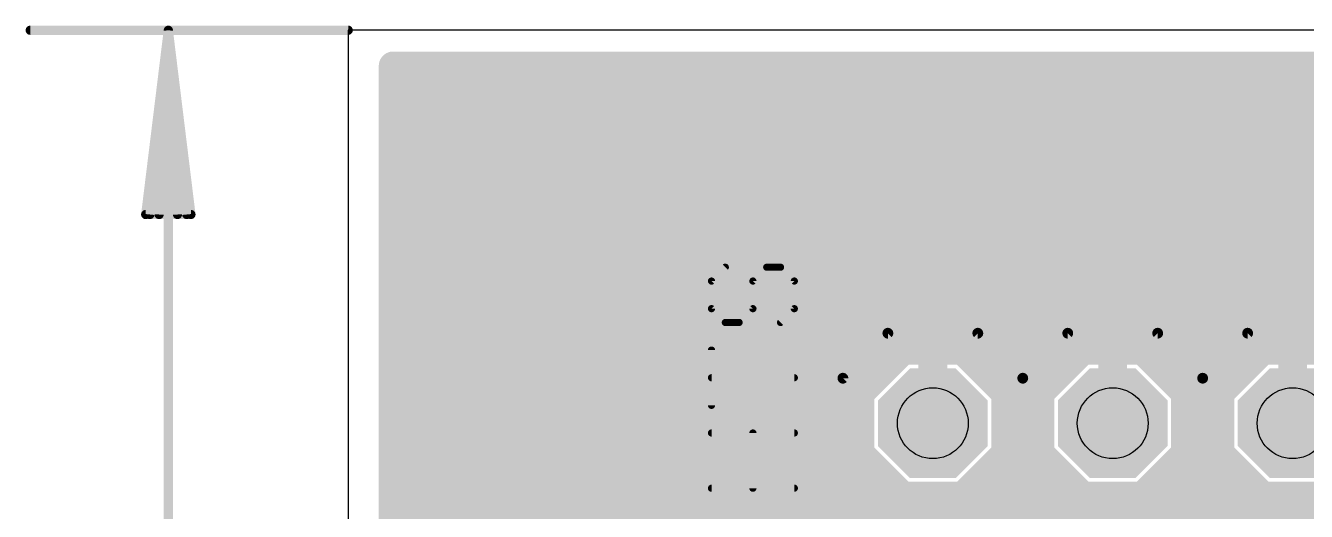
# Model space of a CAD drawing. Extents: x -4.6 to 54.3, y -4.7 to 51.3.
# Drawn here: x -4.56 to 13.53, y 44.48 to 51.33 of the extents above; entities that cross this region are included whole.
import ezdxf

# ---------------------------------------------------------------- set-up
doc = ezdxf.new("R2010")
doc.units = 0
for name, color, linetype in [('1', 22, 'CONTINUOUS'), ('16', 175, 'CONTINUOUS'), ('17', 82, 'CONTINUOUS'), ('20', 7, 'CONTINUOUS'), ('21', 253, 'CONTINUOUS'), ('27', 253, 'CONTINUOUS'), ('30', 253, 'CONTINUOUS'), ('44', 253, 'CONTINUOUS')]:
    doc.layers.add(name, color=color, linetype=linetype)

# ---------------------------------------------------------------- blocks, each defined once
blk = doc.blocks.new('OCTAGONP')
at = {"const_width": 0.5}
blk.add_lwpolyline([(-0.25, -0.1036), (-0.25, 0.1036), (-0.1036, 0.25), (0.1036, 0.25), (0.25, 0.1036), (0.25, -0.1036), (0.1036, -0.25), (-0.1036, -0.25), (-0.25, -0.1036), (-0.25, 0.1036)], dxfattribs=at)

msp = doc.modelspace()

# ---------------------------------------------------------------- linework, layer by layer
at = {"layer": '1'}
for points, const_width in [([(0, 51.265), (-4.49, 51.265)], 0.13), ([(-2.54, 51.265), (-2.8592, 48.665)], 0.13), ([(-2.54, 51.265), (-2.8, 48.665)], 0.13), ([(-2.54, 51.265), (-2.67, 48.665)], 0.13), ([(-2.54, -0.16), (-2.54, 51.265)], 0.13), ([(-2.2208, 48.665), (-2.54, 51.265)], 0.13), ([(-2.41, 48.665), (-2.54, 51.265)], 0.13), ([(-2.28, 48.665), (-2.54, 51.265)], 0.13), ([(0.635, 0.635), (0.635, 50.7618)], 0.4064), ([(0.635, 50.7618), (51.435, 50.7618)], 0.4064), ([(8.6699, 50.6964), (8.3586, 50.3851)], 0.4064), ([(39.5901, 50.6964), (8.6699, 50.6964)], 0.4064), ([(0.635, 50.3936), (8.3671, 50.3936)], 0.4064), ([(8.3586, 50.3851), (7.7236, 49.7501)], 0.4064), ([(8.255, 49.53), (8.89, 50.165)], 0.4064), ([(8.89, 50.165), (39.37, 50.165)], 0.4064), ([(0.635, 49.9872), (7.9607, 49.9872)], 0.4064), ([(7.7236, 49.7501), (7.7236, 46.6427)], 0.4064), ([(0.635, 49.5808), (7.7236, 49.5808)], 0.4064), ([(8.255, 45.72), (8.255, 49.53)], 0.4064), ([(8.7864, 49.3099), (9.1101, 49.6336)], 0.4064), ([(9.0573, 49.5808), (10.7293, 49.5808)], 0.4064), ([(9.1101, 49.6336), (10.7821, 49.6336)], 0.4064), ([(10.7821, 49.6336), (10.2636, 49.1151)], 0.4064), ([(10.795, 48.895), (11.43, 49.53)], 0.4064), ([(11.43, 49.53), (38.1, 49.53)], 0.4064), ([(0.635, 49.1744), (7.7236, 49.1744)], 0.4064), ([(8.7864, 46.6427), (8.7864, 49.3099)], 0.4064), ([(8.7864, 49.1744), (10.3229, 49.1744)], 0.4064), ([(10.2636, 49.1151), (10.2636, 46.6427)], 0.4064), ([(11.3264, 48.6749), (11.6501, 48.9986)], 0.4064), ([(11.6501, 48.9986), (13.3221, 48.9986)], 0.4064), ([(13.3221, 48.9986), (12.8036, 48.4801)], 0.4064), ([(10.795, 45.72), (10.795, 48.895)], 0.4064), ([(13.335, 48.26), (13.97, 48.895)], 0.4064), ([(0.635, 48.768), (7.7236, 48.768)], 0.4064), ([(8.7864, 48.768), (10.2636, 48.768)], 0.4064), ([(11.3264, 46.6427), (11.3264, 48.6749)], 0.4064), ([(11.4195, 48.768), (13.0915, 48.768)], 0.4064), ([(-2.8592, 48.665), (-2.2208, 48.665)], 0.13), ([(12.8036, 48.4801), (12.8036, 46.6427)], 0.4064), ([(0.635, 48.3616), (7.7236, 48.3616)], 0.4064), ([(8.7864, 48.3616), (10.2636, 48.3616)], 0.4064), ([(11.3264, 48.3616), (12.8036, 48.3616)], 0.4064), ([(13.335, 45.72), (13.335, 48.26)], 0.4064), ([(0.635, 47.9552), (7.7236, 47.9552)], 0.4064), ([(8.7864, 47.9552), (10.2636, 47.9552)], 0.4064), ([(11.3264, 47.9552), (12.8036, 47.9552)], 0.4064), ([(0.635, 47.5488), (7.7236, 47.5488)], 0.4064), ([(8.7864, 47.5488), (10.2636, 47.5488)], 0.4064), ([(11.3264, 47.5488), (12.8036, 47.5488)], 0.4064), ([(0.635, 47.1424), (7.7236, 47.1424)], 0.4064), ([(8.7864, 47.1424), (10.2636, 47.1424)], 0.4064), ([(11.3264, 47.1424), (12.8036, 47.1424)], 0.4064), ([(0.635, 46.736), (7.7236, 46.736)], 0.4064), ([(7.7236, 46.6427), (7.2268, 46.1459)], 0.4064), ([(8.7864, 46.736), (10.2636, 46.736)], 0.4064), ([(9.2832, 46.1459), (8.7864, 46.6427)], 0.4064), ([(10.2636, 46.6427), (9.7668, 46.1459)], 0.4064), ([(11.3264, 46.736), (12.8036, 46.736)], 0.4064), ([(11.8232, 46.1459), (11.3264, 46.6427)], 0.4064), ([(12.8036, 46.6427), (12.3068, 46.1459)], 0.4064), ([(0.635, 46.3296), (7.4105, 46.3296)], 0.4064), ([(9.0995, 46.3296), (9.9505, 46.3296)], 0.4064), ([(11.6395, 46.3296), (12.4905, 46.3296)], 0.4064), ([(7.2268, 46.1459), (7.2268, 45.2941)], 0.4064), ([(9.2832, 45.2941), (9.2832, 46.1459)], 0.4064), ([(9.7668, 46.1459), (9.7668, 45.2941)], 0.4064), ([(11.8232, 45.2941), (11.8232, 46.1459)], 0.4064), ([(12.3068, 46.1459), (12.3068, 45.2941)], 0.4064), ([(0.635, 45.9232), (7.2268, 45.9232)], 0.4064), ([(9.2832, 45.9232), (9.7668, 45.9232)], 0.4064), ([(11.8232, 45.9232), (12.3068, 45.9232)], 0.4064), ([(0.635, 45.5168), (7.2268, 45.5168)], 0.4064), ([(9.2832, 45.5168), (9.7668, 45.5168)], 0.4064), ([(11.8232, 45.5168), (12.3068, 45.5168)], 0.4064), ([(7.2268, 45.2941), (7.8291, 44.6918)], 0.4064), ([(8.6809, 44.6918), (9.2832, 45.2941)], 0.4064), ([(9.7668, 45.2941), (10.3691, 44.6918)], 0.4064), ([(11.2209, 44.6918), (11.8232, 45.2941)], 0.4064), ([(12.3068, 45.2941), (12.9091, 44.6918)], 0.4064), ([(0.635, 45.1104), (7.4105, 45.1104)], 0.4064), ([(9.0995, 45.1104), (9.9505, 45.1104)], 0.4064), ([(11.6395, 45.1104), (12.4905, 45.1104)], 0.4064), ([(0.635, 44.704), (7.8169, 44.704)], 0.4064), ([(7.8291, 44.6918), (8.6809, 44.6918)], 0.4064), ([(8.6931, 44.704), (10.3569, 44.704)], 0.4064), ([(10.3691, 44.6918), (11.2209, 44.6918)], 0.4064), ([(11.2331, 44.704), (12.8969, 44.704)], 0.4064), ([(12.9091, 44.6918), (13.7609, 44.6918)], 0.4064), ([(0.635, 44.2976), (23.5309, 44.2976)], 0.4064)]:
    msp.add_lwpolyline(points, dxfattribs=dict(at, const_width=const_width))
for points, const_width in [([(-4.49, 51.2975, 1), (-4.49, 51.2325)], 0.065), ([(-2.5075, 51.265, 1), (-2.5725, 51.265)], 0.065), ([(-2.5077, 51.269, 1), (-2.5723, 51.261)], 0.065), ([(-2.5075, 51.2634, 1), (-2.5725, 51.2666)], 0.065), ([(-2.5075, 51.2666, 1), (-2.5725, 51.2634)], 0.065), ([(-2.5077, 51.2682, 1), (-2.5723, 51.2618)], 0.065), ([(-2.5077, 51.261, 1), (-2.5723, 51.269)], 0.065), ([(-2.5077, 51.2618, 1), (-2.5723, 51.2682)], 0.065), ([(0, 51.2325, 1), (0, 51.2975)], 0.065), ([(0.7366, 50.7618, 1), (0.5334, 50.7618)], 0.2032), ([(0.635, 50.8634, 1), (0.635, 50.6602)], 0.2032), ([(8.6699, 50.798, 1), (8.6699, 50.5948)], 0.2032), ([(8.7417, 50.6246, 1), (8.598, 50.7682)], 0.2032), ([(0.635, 50.4952, 1), (0.635, 50.292)], 0.2032), ([(8.2868, 50.457, 1), (8.4304, 50.3133)], 0.2032), ([(8.4304, 50.3133, 1), (8.2868, 50.457)], 0.2032), ([(8.3671, 50.292, 1), (8.3671, 50.4952)], 0.2032), ([(8.89, 50.2666, 1), (8.89, 50.0634)], 0.2032), ([(8.9618, 50.0932, 1), (8.8182, 50.2368)], 0.2032), ([(0.635, 50.0888, 1), (0.635, 49.8856)], 0.2032), ([(7.9607, 49.8856, 1), (7.9607, 50.0888)], 0.2032), ([(7.8252, 49.7501, 1), (7.622, 49.7501)], 0.2032), ([(7.6518, 49.822, 1), (7.7954, 49.6783)], 0.2032), ([(0.635, 49.6824, 1), (0.635, 49.4792)], 0.2032), ([(7.7236, 49.4792, 1), (7.7236, 49.6824)], 0.2032), ([(8.3566, 49.53, 1), (8.1534, 49.53)], 0.2032), ([(9.0573, 49.6824, 1), (9.0573, 49.4792)], 0.2032), ([(9.1101, 49.7352, 1), (9.1101, 49.532)], 0.2032), ([(9.182, 49.5618, 1), (9.0383, 49.7054)], 0.2032), ([(10.8539, 49.5618, 1), (10.7102, 49.7054)], 0.2032), ([(10.7293, 49.4792, 1), (10.7293, 49.6824)], 0.2032), ([(10.7821, 49.532, 1), (10.7821, 49.7352)], 0.2032), ([(11.43, 49.6316, 1), (11.43, 49.4284)], 0.2032), ([(11.5018, 49.4582, 1), (11.3582, 49.6018)], 0.2032), ([(8.1832, 49.6018, 1), (8.3268, 49.4582)], 0.2032), ([(0.635, 49.276, 1), (0.635, 49.0728)], 0.2032), ([(7.7236, 49.0728, 1), (7.7236, 49.276)], 0.2032), ([(8.888, 49.3099, 1), (8.6848, 49.3099)], 0.2032), ([(8.7146, 49.3817, 1), (8.8582, 49.238)], 0.2032), ([(8.7864, 49.276, 1), (8.7864, 49.0728)], 0.2032), ([(10.3229, 49.0728, 1), (10.3229, 49.276)], 0.2032), ([(10.3652, 49.1151, 1), (10.162, 49.1151)], 0.2032), ([(10.1918, 49.187, 1), (10.3354, 49.0433)], 0.2032), ([(11.6501, 49.1002, 1), (11.6501, 48.897)], 0.2032), ([(11.722, 48.9268, 1), (11.5783, 49.0704)], 0.2032), ([(13.3939, 48.9268, 1), (13.2502, 49.0704)], 0.2032), ([(13.3221, 48.897, 1), (13.3221, 49.1002)], 0.2032), ([(10.8966, 48.895, 1), (10.6934, 48.895)], 0.2032), ([(10.7232, 48.9668, 1), (10.8668, 48.8232)], 0.2032), ([(0.635, 48.8696, 1), (0.635, 48.6664)], 0.2032), ([(7.7236, 48.6664, 1), (7.7236, 48.8696)], 0.2032), ([(8.7864, 48.8696, 1), (8.7864, 48.6664)], 0.2032), ([(10.2636, 48.6664, 1), (10.2636, 48.8696)], 0.2032), ([(11.428, 48.6749, 1), (11.2248, 48.6749)], 0.2032), ([(11.2546, 48.7467, 1), (11.3982, 48.603)], 0.2032), ([(11.4195, 48.8696, 1), (11.4195, 48.6664)], 0.2032), ([(13.0915, 48.6664, 1), (13.0915, 48.8696)], 0.2032), ([(-2.8592, 48.6975, 1), (-2.8592, 48.6325)], 0.065), ([(-2.8915, 48.669, 1), (-2.827, 48.661)], 0.065), ([(-2.8323, 48.6682, 1), (-2.7677, 48.6618)], 0.065), ([(-2.7025, 48.6666, 1), (-2.6375, 48.6634)], 0.065), ([(-2.4425, 48.6634, 1), (-2.3775, 48.6666)], 0.065), ([(-2.3123, 48.6618, 1), (-2.2477, 48.6682)], 0.065), ([(-2.253, 48.661, 1), (-2.1885, 48.669)], 0.065), ([(-2.2208, 48.6325, 1), (-2.2208, 48.6975)], 0.065), ([(12.9052, 48.4801, 1), (12.702, 48.4801)], 0.2032), ([(12.7318, 48.552, 1), (12.8754, 48.4083)], 0.2032), ([(0.635, 48.4632, 1), (0.635, 48.26)], 0.2032), ([(7.7236, 48.26, 1), (7.7236, 48.4632)], 0.2032), ([(8.7864, 48.4632, 1), (8.7864, 48.26)], 0.2032), ([(10.2636, 48.26, 1), (10.2636, 48.4632)], 0.2032), ([(11.3264, 48.4632, 1), (11.3264, 48.26)], 0.2032), ([(12.8036, 48.26, 1), (12.8036, 48.4632)], 0.2032), ([(13.4366, 48.26, 1), (13.2334, 48.26)], 0.2032), ([(13.2632, 48.3318, 1), (13.4068, 48.1882)], 0.2032), ([(0.635, 48.0568, 1), (0.635, 47.8536)], 0.2032), ([(7.7236, 47.8536, 1), (7.7236, 48.0568)], 0.2032), ([(8.7864, 48.0568, 1), (8.7864, 47.8536)], 0.2032), ([(10.2636, 47.8536, 1), (10.2636, 48.0568)], 0.2032), ([(11.3264, 48.0568, 1), (11.3264, 47.8536)], 0.2032), ([(12.8036, 47.8536, 1), (12.8036, 48.0568)], 0.2032), ([(0.635, 47.6504, 1), (0.635, 47.4472)], 0.2032), ([(7.7236, 47.4472, 1), (7.7236, 47.6504)], 0.2032), ([(8.7864, 47.6504, 1), (8.7864, 47.4472)], 0.2032), ([(10.2636, 47.4472, 1), (10.2636, 47.6504)], 0.2032), ([(11.3264, 47.6504, 1), (11.3264, 47.4472)], 0.2032), ([(12.8036, 47.4472, 1), (12.8036, 47.6504)], 0.2032), ([(0.635, 47.244, 1), (0.635, 47.0408)], 0.2032), ([(7.7236, 47.0408, 1), (7.7236, 47.244)], 0.2032), ([(8.7864, 47.244, 1), (8.7864, 47.0408)], 0.2032), ([(10.2636, 47.0408, 1), (10.2636, 47.244)], 0.2032), ([(11.3264, 47.244, 1), (11.3264, 47.0408)], 0.2032), ([(12.8036, 47.0408, 1), (12.8036, 47.244)], 0.2032), ([(0.635, 46.8376, 1), (0.635, 46.6344)], 0.2032), ([(7.7954, 46.5708, 1), (7.6518, 46.7145)], 0.2032), ([(7.7236, 46.6344, 1), (7.7236, 46.8376)], 0.2032), ([(8.7864, 46.8376, 1), (8.7864, 46.6344)], 0.2032), ([(8.8582, 46.7145, 1), (8.7146, 46.5708)], 0.2032), ([(10.3354, 46.5708, 1), (10.1918, 46.7145)], 0.2032), ([(10.2636, 46.6344, 1), (10.2636, 46.8376)], 0.2032), ([(11.3264, 46.8376, 1), (11.3264, 46.6344)], 0.2032), ([(11.3982, 46.7145, 1), (11.2546, 46.5708)], 0.2032), ([(12.8754, 46.5708, 1), (12.7318, 46.7145)], 0.2032), ([(12.8036, 46.6344, 1), (12.8036, 46.8376)], 0.2032), ([(7.622, 46.6427, 1), (7.8252, 46.6427)], 0.2032), ([(8.6848, 46.6427, 1), (8.888, 46.6427)], 0.2032), ([(10.162, 46.6427, 1), (10.3652, 46.6427)], 0.2032), ([(11.2248, 46.6427, 1), (11.428, 46.6427)], 0.2032), ([(12.702, 46.6427, 1), (12.9052, 46.6427)], 0.2032), ([(0.635, 46.4312, 1), (0.635, 46.228)], 0.2032), ([(7.4105, 46.228, 1), (7.4105, 46.4312)], 0.2032), ([(9.0995, 46.4312, 1), (9.0995, 46.228)], 0.2032), ([(9.9505, 46.228, 1), (9.9505, 46.4312)], 0.2032), ([(11.6395, 46.4312, 1), (11.6395, 46.228)], 0.2032), ([(12.4905, 46.228, 1), (12.4905, 46.4312)], 0.2032), ([(7.3284, 46.1459, 1), (7.1252, 46.1459)], 0.2032), ([(7.155, 46.2177, 1), (7.2986, 46.074)], 0.2032), ([(9.3848, 46.1459, 1), (9.1816, 46.1459)], 0.2032), ([(9.2114, 46.074, 1), (9.355, 46.2177)], 0.2032), ([(9.8684, 46.1459, 1), (9.6652, 46.1459)], 0.2032), ([(9.695, 46.2177, 1), (9.8386, 46.074)], 0.2032), ([(11.9248, 46.1459, 1), (11.7216, 46.1459)], 0.2032), ([(11.7514, 46.074, 1), (11.895, 46.2177)], 0.2032), ([(12.4084, 46.1459, 1), (12.2052, 46.1459)], 0.2032), ([(12.235, 46.2177, 1), (12.3786, 46.074)], 0.2032), ([(0.635, 46.0248, 1), (0.635, 45.8216)], 0.2032), ([(7.2268, 45.8216, 1), (7.2268, 46.0248)], 0.2032), ([(9.2832, 46.0248, 1), (9.2832, 45.8216)], 0.2032), ([(9.7668, 45.8216, 1), (9.7668, 46.0248)], 0.2032), ([(11.8232, 46.0248, 1), (11.8232, 45.8216)], 0.2032), ([(12.3068, 45.8216, 1), (12.3068, 46.0248)], 0.2032), ([(8.1534, 45.72, 1), (8.3566, 45.72)], 0.2032), ([(10.6934, 45.72, 1), (10.8966, 45.72)], 0.2032), ([(13.2334, 45.72, 1), (13.4366, 45.72)], 0.2032), ([(0.635, 45.6184, 1), (0.635, 45.4152)], 0.2032), ([(7.2268, 45.4152, 1), (7.2268, 45.6184)], 0.2032), ([(9.2832, 45.6184, 1), (9.2832, 45.4152)], 0.2032), ([(9.7668, 45.4152, 1), (9.7668, 45.6184)], 0.2032), ([(11.8232, 45.6184, 1), (11.8232, 45.4152)], 0.2032), ([(12.3068, 45.4152, 1), (12.3068, 45.6184)], 0.2032), ([(7.1252, 45.2941, 1), (7.3284, 45.2941)], 0.2032), ([(7.2986, 45.3659, 1), (7.155, 45.2223)], 0.2032), ([(9.1816, 45.2941, 1), (9.3848, 45.2941)], 0.2032), ([(9.355, 45.2223, 1), (9.2114, 45.3659)], 0.2032), ([(9.6652, 45.2941, 1), (9.8684, 45.2941)], 0.2032), ([(9.8386, 45.3659, 1), (9.695, 45.2223)], 0.2032), ([(11.7216, 45.2941, 1), (11.9248, 45.2941)], 0.2032), ([(11.895, 45.2223, 1), (11.7514, 45.3659)], 0.2032), ([(12.2052, 45.2941, 1), (12.4084, 45.2941)], 0.2032), ([(12.3786, 45.3659, 1), (12.235, 45.2223)], 0.2032), ([(0.635, 45.212, 1), (0.635, 45.0088)], 0.2032), ([(7.4105, 45.0088, 1), (7.4105, 45.212)], 0.2032), ([(9.0995, 45.212, 1), (9.0995, 45.0088)], 0.2032), ([(9.9505, 45.0088, 1), (9.9505, 45.212)], 0.2032), ([(11.6395, 45.212, 1), (11.6395, 45.0088)], 0.2032), ([(12.4905, 45.0088, 1), (12.4905, 45.212)], 0.2032), ([(0.635, 44.8056, 1), (0.635, 44.6024)], 0.2032), ([(7.8291, 44.7934, 1), (7.8291, 44.5902)], 0.2032), ([(7.7573, 44.62, 1), (7.9009, 44.7636)], 0.2032), ([(7.8169, 44.6024, 1), (7.8169, 44.8056)], 0.2032), ([(8.609, 44.7636, 1), (8.7527, 44.62)], 0.2032), ([(8.6931, 44.8056, 1), (8.6931, 44.6024)], 0.2032), ([(8.6809, 44.5902, 1), (8.6809, 44.7934)], 0.2032), ([(10.3691, 44.7934, 1), (10.3691, 44.5902)], 0.2032), ([(10.2973, 44.62, 1), (10.4409, 44.7636)], 0.2032), ([(10.3569, 44.6024, 1), (10.3569, 44.8056)], 0.2032), ([(11.149, 44.7636, 1), (11.2927, 44.62)], 0.2032), ([(11.2331, 44.8056, 1), (11.2331, 44.6024)], 0.2032), ([(11.2209, 44.5902, 1), (11.2209, 44.7934)], 0.2032), ([(12.9091, 44.7934, 1), (12.9091, 44.5902)], 0.2032), ([(12.8373, 44.62, 1), (12.9809, 44.7636)], 0.2032), ([(12.8969, 44.6024, 1), (12.8969, 44.8056)], 0.2032), ([(0.635, 44.3992, 1), (0.635, 44.196)], 0.2032)]:
    msp.add_lwpolyline(points, format="xyb", dxfattribs=dict(at, const_width=const_width))
at = {"layer": '16', "const_width": 0.4064}
for points in [[(0.635, 0.635), (0.635, 50.7618)], [(0.635, 50.7618), (51.435, 50.7618)], [(0.635, 50.3936), (51.435, 50.3936)], [(0.635, 49.9872), (51.435, 49.9872)], [(0.635, 49.5808), (51.435, 49.5808)], [(0.635, 49.1744), (51.435, 49.1744)], [(0.635, 48.768), (51.435, 48.768)], [(0.635, 48.3616), (51.435, 48.3616)], [(0.635, 47.9552), (51.435, 47.9552)], [(0.635, 47.5488), (51.435, 47.5488)], [(0.635, 47.1424), (51.435, 47.1424)], [(0.635, 46.736), (7.8169, 46.736)], [(7.8291, 46.7482), (7.2268, 46.1459)], [(8.6809, 46.7482), (7.8291, 46.7482)], [(9.2832, 46.1459), (8.6809, 46.7482)], [(8.6931, 46.736), (10.3569, 46.736)], [(10.3691, 46.7482), (9.7668, 46.1459)], [(11.2209, 46.7482), (10.3691, 46.7482)], [(11.8232, 46.1459), (11.2209, 46.7482)], [(11.2331, 46.736), (12.8969, 46.736)], [(12.9091, 46.7482), (12.3068, 46.1459)], [(13.7609, 46.7482), (12.9091, 46.7482)], [(0.635, 46.3296), (7.4105, 46.3296)], [(9.0995, 46.3296), (9.9505, 46.3296)], [(11.6395, 46.3296), (12.4905, 46.3296)], [(7.2268, 46.1459), (7.2268, 45.2941)], [(9.2832, 45.2941), (9.2832, 46.1459)], [(9.7668, 46.1459), (9.7668, 45.2941)], [(11.8232, 45.2941), (11.8232, 46.1459)], [(12.3068, 46.1459), (12.3068, 45.2941)], [(0.635, 45.9232), (7.2268, 45.9232)], [(9.2832, 45.9232), (9.7668, 45.9232)], [(11.8232, 45.9232), (12.3068, 45.9232)], [(0.635, 45.5168), (7.2268, 45.5168)], [(9.2832, 45.5168), (9.7668, 45.5168)], [(11.8232, 45.5168), (12.3068, 45.5168)], [(7.2268, 45.2941), (7.8291, 44.6918)], [(8.6809, 44.6918), (9.2832, 45.2941)], [(9.7668, 45.2941), (10.3691, 44.6918)], [(11.2209, 44.6918), (11.8232, 45.2941)], [(12.3068, 45.2941), (12.9091, 44.6918)], [(0.635, 45.1104), (7.4105, 45.1104)], [(9.0995, 45.1104), (9.9505, 45.1104)], [(11.6395, 45.1104), (12.4905, 45.1104)], [(0.635, 44.704), (7.8169, 44.704)], [(7.8291, 44.6918), (8.6809, 44.6918)], [(8.6931, 44.704), (10.3569, 44.704)], [(10.3691, 44.6918), (11.2209, 44.6918)], [(11.2331, 44.704), (12.8969, 44.704)], [(12.9091, 44.6918), (13.7609, 44.6918)], [(0.635, 44.2976), (51.435, 44.2976)]]:
    msp.add_lwpolyline(points, dxfattribs=at)
at = {"layer": '16', "const_width": 0.2032}
for points in [[(0.7366, 50.7618, 1), (0.5334, 50.7618)], [(0.635, 50.8634, 1), (0.635, 50.6602)], [(0.635, 50.4952, 1), (0.635, 50.292)], [(0.635, 50.0888, 1), (0.635, 49.8856)], [(0.635, 49.6824, 1), (0.635, 49.4792)], [(0.635, 49.276, 1), (0.635, 49.0728)], [(0.635, 48.8696, 1), (0.635, 48.6664)], [(0.635, 48.4632, 1), (0.635, 48.26)], [(0.635, 48.0568, 1), (0.635, 47.8536)], [(0.635, 47.6504, 1), (0.635, 47.4472)], [(0.635, 47.244, 1), (0.635, 47.0408)], [(0.635, 46.8376, 1), (0.635, 46.6344)], [(7.8291, 46.8498, 1), (7.8291, 46.6466)], [(7.9009, 46.6764, 1), (7.7573, 46.82)], [(7.8169, 46.6344, 1), (7.8169, 46.8376)], [(8.7527, 46.82, 1), (8.609, 46.6764)], [(8.6931, 46.8376, 1), (8.6931, 46.6344)], [(8.6809, 46.6466, 1), (8.6809, 46.8498)], [(10.3691, 46.8498, 1), (10.3691, 46.6466)], [(10.4409, 46.6764, 1), (10.2973, 46.82)], [(10.3569, 46.6344, 1), (10.3569, 46.8376)], [(11.2927, 46.82, 1), (11.149, 46.6764)], [(11.2331, 46.8376, 1), (11.2331, 46.6344)], [(11.2209, 46.6466, 1), (11.2209, 46.8498)], [(12.9091, 46.8498, 1), (12.9091, 46.6466)], [(12.9809, 46.6764, 1), (12.8373, 46.82)], [(12.8969, 46.6344, 1), (12.8969, 46.8376)], [(0.635, 46.4312, 1), (0.635, 46.228)], [(7.4105, 46.228, 1), (7.4105, 46.4312)], [(9.0995, 46.4312, 1), (9.0995, 46.228)], [(9.9505, 46.228, 1), (9.9505, 46.4312)], [(11.6395, 46.4312, 1), (11.6395, 46.228)], [(12.4905, 46.228, 1), (12.4905, 46.4312)], [(7.3284, 46.1459, 1), (7.1252, 46.1459)], [(7.155, 46.2177, 1), (7.2986, 46.074)], [(9.3848, 46.1459, 1), (9.1816, 46.1459)], [(9.2114, 46.074, 1), (9.355, 46.2177)], [(9.8684, 46.1459, 1), (9.6652, 46.1459)], [(9.695, 46.2177, 1), (9.8386, 46.074)], [(11.9248, 46.1459, 1), (11.7216, 46.1459)], [(11.7514, 46.074, 1), (11.895, 46.2177)], [(12.4084, 46.1459, 1), (12.2052, 46.1459)], [(12.235, 46.2177, 1), (12.3786, 46.074)], [(0.635, 46.0248, 1), (0.635, 45.8216)], [(7.2268, 45.8216, 1), (7.2268, 46.0248)], [(9.2832, 46.0248, 1), (9.2832, 45.8216)], [(9.7668, 45.8216, 1), (9.7668, 46.0248)], [(11.8232, 46.0248, 1), (11.8232, 45.8216)], [(12.3068, 45.8216, 1), (12.3068, 46.0248)], [(0.635, 45.6184, 1), (0.635, 45.4152)], [(7.2268, 45.4152, 1), (7.2268, 45.6184)], [(9.2832, 45.6184, 1), (9.2832, 45.4152)], [(9.7668, 45.4152, 1), (9.7668, 45.6184)], [(11.8232, 45.6184, 1), (11.8232, 45.4152)], [(12.3068, 45.4152, 1), (12.3068, 45.6184)], [(7.1252, 45.2941, 1), (7.3284, 45.2941)], [(7.2986, 45.3659, 1), (7.155, 45.2223)], [(9.1816, 45.2941, 1), (9.3848, 45.2941)], [(9.355, 45.2223, 1), (9.2114, 45.3659)], [(9.6652, 45.2941, 1), (9.8684, 45.2941)], [(9.8386, 45.3659, 1), (9.695, 45.2223)], [(11.7216, 45.2941, 1), (11.9248, 45.2941)], [(11.895, 45.2223, 1), (11.7514, 45.3659)], [(12.2052, 45.2941, 1), (12.4084, 45.2941)], [(12.3786, 45.3659, 1), (12.235, 45.2223)], [(0.635, 45.212, 1), (0.635, 45.0088)], [(7.4105, 45.0088, 1), (7.4105, 45.212)], [(9.0995, 45.212, 1), (9.0995, 45.0088)], [(9.9505, 45.0088, 1), (9.9505, 45.212)], [(11.6395, 45.212, 1), (11.6395, 45.0088)], [(12.4905, 45.0088, 1), (12.4905, 45.212)], [(0.635, 44.8056, 1), (0.635, 44.6024)], [(7.8291, 44.7934, 1), (7.8291, 44.5902)], [(7.7573, 44.62, 1), (7.9009, 44.7636)], [(7.8169, 44.6024, 1), (7.8169, 44.8056)], [(8.609, 44.7636, 1), (8.7527, 44.62)], [(8.6931, 44.8056, 1), (8.6931, 44.6024)], [(8.6809, 44.5902, 1), (8.6809, 44.7934)], [(10.3691, 44.7934, 1), (10.3691, 44.5902)], [(10.2973, 44.62, 1), (10.4409, 44.7636)], [(10.3569, 44.6024, 1), (10.3569, 44.8056)], [(11.149, 44.7636, 1), (11.2927, 44.62)], [(11.2331, 44.8056, 1), (11.2331, 44.6024)], [(11.2209, 44.5902, 1), (11.2209, 44.7934)], [(12.9091, 44.7934, 1), (12.9091, 44.5902)], [(12.8373, 44.62, 1), (12.9809, 44.7636)], [(12.8969, 44.6024, 1), (12.8969, 44.8056)], [(0.635, 44.3992, 1), (0.635, 44.196)]]:
    msp.add_lwpolyline(points, format="xyb", dxfattribs=at)
at = {"layer": '20'}
for p, q in [((52.03, 51.265), (0, 51.265)), ((0, 51.265), (0, -0.16))]:
    msp.add_line(p, q, dxfattribs=at)
at = {"layer": '21', "const_width": 0.1524}
for points in [[(6.985, 46.355), (7.62, 46.99)], [(7.62, 46.99), (8.89, 46.99)], [(8.89, 46.99), (9.525, 46.355)], [(9.525, 46.355), (10.16, 46.99)], [(10.16, 46.99), (11.43, 46.99)], [(11.43, 46.99), (12.065, 46.355)], [(12.065, 46.355), (12.7, 46.99)], [(12.7, 46.99), (13.97, 46.99)], [(6.985, 42.545), (6.985, 46.355)], [(9.525, 46.355), (9.525, 42.545)], [(12.065, 46.355), (12.065, 42.545)]]:
    msp.add_lwpolyline(points, dxfattribs=at)
at = {"layer": '21', "const_width": 0.0762}
for points in [[(7.62, 47.0281, 1), (7.62, 46.9519)], [(7.6469, 46.9631, 1), (7.5931, 47.0169)], [(8.9169, 47.0169, 1), (8.8631, 46.9631)], [(8.89, 46.9519, 1), (8.89, 47.0281)], [(10.16, 47.0281, 1), (10.16, 46.9519)], [(10.1869, 46.9631, 1), (10.1331, 47.0169)], [(11.4569, 47.0169, 1), (11.4031, 46.9631)], [(11.43, 46.9519, 1), (11.43, 47.0281)], [(12.7, 47.0281, 1), (12.7, 46.9519)], [(12.7269, 46.9631, 1), (12.6731, 47.0169)], [(7.0231, 46.355, 1), (6.9469, 46.355)], [(6.9581, 46.3819, 1), (7.0119, 46.3281)], [(9.5631, 46.355, 1), (9.4869, 46.355)], [(9.4981, 46.3819, 1), (9.5519, 46.3281)], [(9.4981, 46.3281, 1), (9.5519, 46.3819)], [(12.1031, 46.355, 1), (12.0269, 46.355)], [(12.0381, 46.3819, 1), (12.0919, 46.3281)], [(12.0381, 46.3281, 1), (12.0919, 46.3819)]]:
    msp.add_lwpolyline(points, format="xyb", dxfattribs=at)
at = {"layer": '27', "const_width": 0.1016}
for points in [[(5.3247, 47.921), (5.1298, 47.7261)], [(5.7145, 47.7261), (5.9094, 47.921)], [(5.9094, 47.921), (6.1043, 47.921)], [(6.1043, 47.921), (6.2992, 47.7261)], [(5.1298, 47.7261), (5.1298, 47.3363)], [(5.7145, 47.3363), (5.7145, 47.7261)], [(6.2992, 47.7261), (6.2992, 47.3363)], [(5.1298, 47.3363), (5.3247, 47.1414)], [(5.5196, 47.1414), (5.7145, 47.3363)], [(6.2992, 47.3363), (6.1043, 47.1414)], [(5.3247, 47.1414), (5.5196, 47.1414)], [(5.1298, 45.972), (5.1298, 46.7516)], [(6.2992, 46.3618), (5.1298, 46.3618)], [(5.1298, 45.5822), (6.2992, 45.5822)], [(5.7145, 44.8026), (5.7145, 45.5822)], [(6.2992, 44.8026), (5.1298, 44.8026)]]:
    msp.add_lwpolyline(points, dxfattribs=at)
at = {"layer": '27', "const_width": 0.0508}
for points in [[(5.3427, 47.903, 1), (5.3067, 47.9389)], [(5.9094, 47.9464, 1), (5.9094, 47.8956)], [(5.9274, 47.903, 1), (5.8914, 47.9389)], [(6.1223, 47.9389, 1), (6.0863, 47.903)], [(6.1043, 47.8956, 1), (6.1043, 47.9464)], [(5.1552, 47.7261, 1), (5.1044, 47.7261)], [(5.1118, 47.744, 1), (5.1478, 47.7081)], [(5.7399, 47.7261, 1), (5.6891, 47.7261)], [(5.6965, 47.744, 1), (5.7325, 47.7081)], [(6.3246, 47.7261, 1), (6.2738, 47.7261)], [(6.2812, 47.7081, 1), (6.3172, 47.744)], [(5.1478, 47.3542, 1), (5.1118, 47.3183)], [(5.7325, 47.3183, 1), (5.6965, 47.3542)], [(6.3172, 47.3183, 1), (6.2812, 47.3542)], [(5.1044, 47.3363, 1), (5.1552, 47.3363)], [(5.6891, 47.3363, 1), (5.7399, 47.3363)], [(6.2738, 47.3363, 1), (6.3246, 47.3363)], [(5.3247, 47.1668, 1), (5.3247, 47.116)], [(5.3067, 47.1234, 1), (5.3427, 47.1593)], [(5.5016, 47.1593, 1), (5.5376, 47.1234)], [(5.5196, 47.116, 1), (5.5196, 47.1668)], [(6.0863, 47.1593, 1), (6.1223, 47.1234)], [(5.1552, 46.7516, 1), (5.1044, 46.7516)], [(5.1298, 46.3872, 1), (5.1298, 46.3364)], [(6.2992, 46.3364, 1), (6.2992, 46.3872)], [(5.1044, 45.972, 1), (5.1552, 45.972)], [(5.1298, 45.6076, 1), (5.1298, 45.5568)], [(5.7399, 45.5822, 1), (5.6891, 45.5822)], [(6.2992, 45.5568, 1), (6.2992, 45.6076)], [(5.1298, 44.828, 1), (5.1298, 44.7772)], [(6.2992, 44.7772, 1), (6.2992, 44.828)], [(5.6891, 44.8026, 1), (5.7399, 44.8026)]]:
    msp.add_lwpolyline(points, format="xyb", dxfattribs=at)
at = {"layer": '44'}
for centre in [(8.255, 45.72), (10.795, 45.72), (13.335, 45.72)]:
    msp.add_circle(centre, 0.5, dxfattribs=at)

# ---------------------------------------------------------------- block references
at = {"layer": '17', "xscale": 1.4, "yscale": 1.4}
for p in [(8.255, 45.72), (8.255, 45.72), (10.795, 45.72), (10.795, 45.72), (13.335, 45.72), (13.335, 45.72)]:
    msp.add_blockref('OCTAGONP', p, dxfattribs=at)
at = {"layer": '30', "xscale": 1.55, "yscale": 1.55}
for p in [(8.255, 45.72), (10.795, 45.72), (13.335, 45.72)]:
    msp.add_blockref('OCTAGONP', p, dxfattribs=at)

doc.saveas('drawing.dxf')
